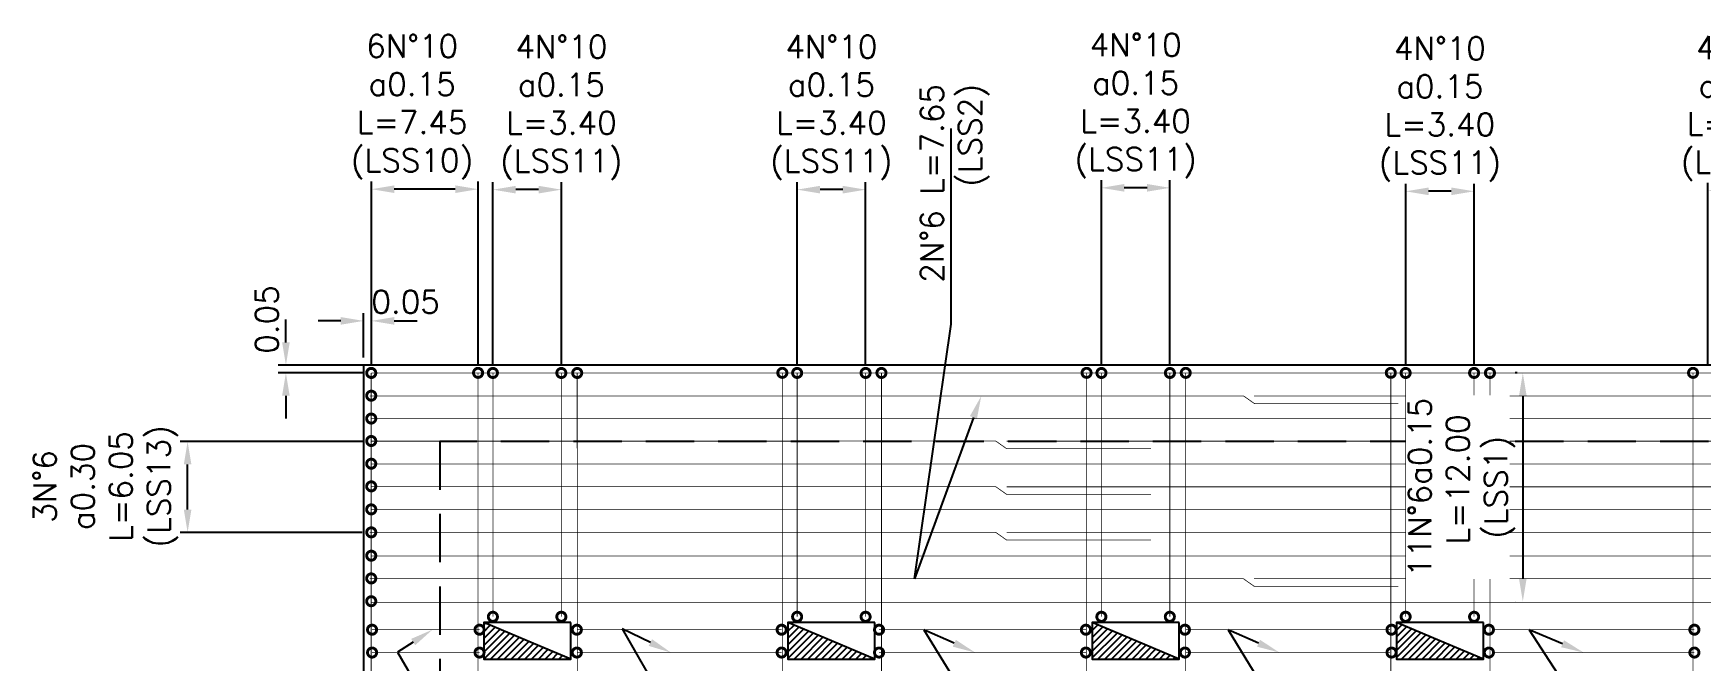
# Model space of a CAD drawing. Header units: metres. Extents: x 1080594 to 1081411, y 976871 to 977162.
# Drawn here: x 1080966.41 to 1080977.37, y 977046.07 to 977050.19 of the extents above; entities that cross this region are included whole.
import ezdxf
from ezdxf import colors
from ezdxf.entities.mleader import LeaderData, LeaderLine
from ezdxf.math import Vec2, Vec3

# ---------------------------------------------------------------- set-up
doc = ezdxf.new("R2010")
doc.units = ezdxf.units.M
doc.header["$LTSCALE"] = 25.4
doc.linetypes.add('HIDDEN', pattern=[0.375, 0.25, -0.125])
for name, color, linetype in [('CONTRAPESO', 3, 'Continuous'), ('DIMCONTRAPESO', 1, 'Continuous'), ('PROY', 9, 'HIDDEN'), ('REF', 6, 'Continuous')]:
    doc.layers.add(name, color=color, linetype=linetype)
doc.layers.add('COTACIM', color=20, linetype='Continuous', lineweight=5)
doc.styles.add('romans', font='romans.shx')
doc.dimstyles.new('Copy 75', dxfattribs={"dimtxt": 0.15, "dimasz": 0.15, "dimexe": 0.05, "dimexo": 0.05, "dimgap": 0.05, "dimtad": 1, "dimzin": 0, "dimdsep": 46, "dimtxsty": 'romans', "dimcen": 0.002, "dimclrd": 1, "dimclre": 1, "dimclrt": 3, "dimadec": 4, "dimazin": 0, "dimtfac": 1, "dimtofl": 0, "dimtmove": 1, "dimatfit": 3, "dimfxl": 1, "dimtolj": 1, "dimtzin": 0, "dimarcsym": 1})

# ---------------------------------------------------------------- blocks, each defined once
blk = doc.blocks.new('*D1550')
at = {"layer": 'Defpoints', "color": 0, "transparency": 16777216}
for p in [(1080968.579, 977048.301), (1080968.63, 977048.301), (1080968.579, 977048.01)]:
    blk.add_point(p, dxfattribs=at)
at = {"layer": 'DIMCONTRAPESO', "color": 1, "lineweight": -2, "transparency": 16777216}
for p, q in [((1080968.429, 977048.301), (1080968.279, 977048.301)), ((1080968.579, 977048.06), (1080968.579, 977048.351)), ((1080968.78, 977048.301), (1080968.93, 977048.301))]:
    blk.add_line(p, q, dxfattribs=at)
at = {"layer": 'DIMCONTRAPESO', "color": 1, "transparency": 16777216}
for points in [[(1080968.429, 977048.326), (1080968.429, 977048.276), (1080968.579, 977048.301)], [(1080968.78, 977048.326), (1080968.78, 977048.276), (1080968.63, 977048.301)]]:
    blk.add_solid(points, dxfattribs=at)
at = {"layer": 'DIMCONTRAPESO', "color": 3, "transparency": 16777216, "insert": (1080968.855, 977048.426), "char_height": 0.15, "attachment_point": 5, "style": 'romans'}
blk.add_mtext('\\A1;0.05', dxfattribs=at)
blk = doc.blocks.new('*D1589')
at = {"layer": 'Defpoints', "color": 0, "transparency": 16777216}
for p in [(1080968.068, 977048.01), (1080968.629, 977048.01), (1080968.629, 977047.959)]:
    blk.add_point(p, dxfattribs=at)
at = {"layer": 'DIMCONTRAPESO', "color": 1, "lineweight": -2, "transparency": 16777216}
for p, q in [((1080968.068, 977048.16), (1080968.068, 977048.31)), ((1080968.579, 977048.01), (1080968.018, 977048.01)), ((1080968.579, 977047.959), (1080968.018, 977047.959)), ((1080968.068, 977047.809), (1080968.068, 977047.659))]:
    blk.add_line(p, q, dxfattribs=at)
at = {"layer": 'DIMCONTRAPESO', "color": 1, "transparency": 16777216}
for points in [[(1080968.043, 977048.16), (1080968.093, 977048.16), (1080968.068, 977048.01)], [(1080968.043, 977047.809), (1080968.093, 977047.809), (1080968.068, 977047.959)]]:
    blk.add_solid(points, dxfattribs=at)
at = {"layer": 'DIMCONTRAPESO', "color": 3, "transparency": 16777216, "insert": (1080967.943, 977048.31), "char_height": 0.15, "attachment_point": 5, "rotation": 90, "style": 'romans'}
blk.add_mtext('\\A1;0.05', dxfattribs=at)
blk = doc.blocks.new('*D1559')
at = {"layer": 'Defpoints', "color": 0, "transparency": 16777216}
for p in [(1080977.415, 977049.157), (1080977.415, 977047.959), (1080977.865, 977047.959)]:
    blk.add_point(p, dxfattribs=at)
at = {"layer": 'DIMCONTRAPESO', "color": 1, "lineweight": -2, "transparency": 16777216}
for p, q in [((1080977.415, 977048.009), (1080977.415, 977049.207)), ((1080977.865, 977048.009), (1080977.865, 977049.207)), ((1080977.715, 977049.157), (1080977.565, 977049.157))]:
    blk.add_line(p, q, dxfattribs=at)
at = {"layer": 'DIMCONTRAPESO', "color": 1, "transparency": 16777216}
for points in [[(1080977.565, 977049.182), (1080977.565, 977049.132), (1080977.415, 977049.157)], [(1080977.715, 977049.182), (1080977.715, 977049.132), (1080977.865, 977049.157)]]:
    blk.add_solid(points, dxfattribs=at)
at = {"layer": 'DIMCONTRAPESO', "color": 3, "transparency": 16777216, "insert": (1080977.64, 977049.696), "char_height": 0.15, "attachment_point": 5, "style": 'romans'}
blk.add_mtext('\\A1;4N°10\\Pa0.15\\PL=3.40\\P(LSS11)', dxfattribs=at)
blk = doc.blocks.new('*D1562')
at = {"layer": 'Defpoints', "color": 0, "transparency": 16777216}
for p in [(1080975.429, 977049.152), (1080975.429, 977047.959), (1080975.879, 977047.959)]:
    blk.add_point(p, dxfattribs=at)
at = {"layer": 'DIMCONTRAPESO', "color": 1, "lineweight": -2, "transparency": 16777216}
for p, q in [((1080975.429, 977048.009), (1080975.429, 977049.202)), ((1080975.879, 977048.009), (1080975.879, 977049.202)), ((1080975.729, 977049.152), (1080975.579, 977049.152))]:
    blk.add_line(p, q, dxfattribs=at)
at = {"layer": 'DIMCONTRAPESO', "color": 1, "transparency": 16777216}
for points in [[(1080975.579, 977049.177), (1080975.579, 977049.127), (1080975.429, 977049.152)], [(1080975.729, 977049.177), (1080975.729, 977049.127), (1080975.879, 977049.152)]]:
    blk.add_solid(points, dxfattribs=at)
at = {"layer": 'DIMCONTRAPESO', "color": 3, "transparency": 16777216, "insert": (1080975.654, 977049.691), "char_height": 0.15, "attachment_point": 5, "style": 'romans'}
blk.add_mtext('\\A1;4N°10\\Pa0.15\\PL=3.40\\P(LSS11)', dxfattribs=at)
blk = doc.blocks.new('*D1565')
at = {"layer": 'Defpoints', "color": 0, "transparency": 16777216}
for p in [(1080973.429, 977049.175), (1080973.429, 977047.959), (1080973.879, 977047.959)]:
    blk.add_point(p, dxfattribs=at)
at = {"layer": 'DIMCONTRAPESO', "color": 1, "lineweight": -2, "transparency": 16777216}
for p, q in [((1080973.429, 977048.009), (1080973.429, 977049.225)), ((1080973.729, 977049.175), (1080973.579, 977049.175)), ((1080973.879, 977048.009), (1080973.879, 977049.225))]:
    blk.add_line(p, q, dxfattribs=at)
at = {"layer": 'DIMCONTRAPESO', "color": 1, "transparency": 16777216}
for points in [[(1080973.579, 977049.2), (1080973.579, 977049.15), (1080973.429, 977049.175)], [(1080973.729, 977049.2), (1080973.729, 977049.15), (1080973.879, 977049.175)]]:
    blk.add_solid(points, dxfattribs=at)
at = {"layer": 'DIMCONTRAPESO', "color": 3, "transparency": 16777216, "insert": (1080973.654, 977049.714), "char_height": 0.15, "attachment_point": 5, "style": 'romans'}
blk.add_mtext('\\A1;4N°10\\Pa0.15\\PL=3.40\\P(LSS11)', dxfattribs=at)
blk = doc.blocks.new('*D1568')
at = {"layer": 'Defpoints', "color": 0, "transparency": 16777216}
for p in [(1080971.429, 977049.163), (1080971.429, 977047.959), (1080971.879, 977047.959)]:
    blk.add_point(p, dxfattribs=at)
at = {"layer": 'DIMCONTRAPESO', "color": 1, "lineweight": -2, "transparency": 16777216}
for p, q in [((1080971.429, 977048.009), (1080971.429, 977049.213)), ((1080971.879, 977048.009), (1080971.879, 977049.213)), ((1080971.729, 977049.163), (1080971.579, 977049.163))]:
    blk.add_line(p, q, dxfattribs=at)
at = {"layer": 'DIMCONTRAPESO', "color": 1, "transparency": 16777216}
for points in [[(1080971.579, 977049.188), (1080971.579, 977049.138), (1080971.429, 977049.163)], [(1080971.729, 977049.188), (1080971.729, 977049.138), (1080971.879, 977049.163)]]:
    blk.add_solid(points, dxfattribs=at)
at = {"layer": 'DIMCONTRAPESO', "color": 3, "transparency": 16777216, "insert": (1080971.654, 977049.702), "char_height": 0.15, "attachment_point": 5, "style": 'romans'}
blk.add_mtext('\\A1;4N°10\\Pa0.15\\PL=3.40\\P(LSS11)', dxfattribs=at)
blk = doc.blocks.new('*D1571')
at = {"layer": 'Defpoints', "color": 0, "transparency": 16777216}
for p in [(1080969.429, 977049.163), (1080969.429, 977047.959), (1080969.879, 977047.959)]:
    blk.add_point(p, dxfattribs=at)
at = {"layer": 'DIMCONTRAPESO', "color": 1, "lineweight": -2, "transparency": 16777216}
for p, q in [((1080969.429, 977048.009), (1080969.429, 977049.213)), ((1080969.879, 977048.009), (1080969.879, 977049.213)), ((1080969.729, 977049.163), (1080969.579, 977049.163))]:
    blk.add_line(p, q, dxfattribs=at)
at = {"layer": 'DIMCONTRAPESO', "color": 1, "transparency": 16777216}
for points in [[(1080969.579, 977049.188), (1080969.579, 977049.138), (1080969.429, 977049.163)], [(1080969.729, 977049.188), (1080969.729, 977049.138), (1080969.879, 977049.163)]]:
    blk.add_solid(points, dxfattribs=at)
at = {"layer": 'DIMCONTRAPESO', "color": 3, "transparency": 16777216, "insert": (1080969.879, 977049.702), "char_height": 0.15, "attachment_point": 5, "style": 'romans'}
blk.add_mtext('\\A1;4N°10\\Pa0.15\\PL=3.40\\P(LSS11)', dxfattribs=at)
blk = doc.blocks.new('*D1574')
at = {"layer": 'Defpoints', "color": 0, "transparency": 16777216}
for p in [(1080976.211, 977047.959), (1080976.199, 977046.458), (1080976.199, 977046.458)]:
    blk.add_point(p, dxfattribs=at)
at = {"layer": 'DIMCONTRAPESO', "color": 1, "lineweight": -2, "transparency": 16777216}
for p, q in [((1080976.161, 977047.959), (1080976.149, 977047.959)), ((1080976.199, 977047.809), (1080976.199, 977046.608)), ((1080976.149, 977046.458), (1080976.149, 977046.458))]:
    blk.add_line(p, q, dxfattribs=at)
at = {"layer": 'DIMCONTRAPESO', "color": 3, "transparency": 16777216, "insert": (1080975.797, 977047.208), "char_height": 0.15, "attachment_point": 5, "rotation": 90, "style": 'romans', "bg_fill": 3, "box_fill_scale": 1.1, "bg_fill_color": 256, "bg_fill_true_color": 13158600, "bg_fill_transparency": 0}
blk.add_mtext('\\A1;11N°6a0.15\\P L=12.00\\P(LSS1)', dxfattribs=at)
at = {"layer": 'DIMCONTRAPESO', "color": 1, "transparency": 16777216}
for points in [[(1080976.174, 977047.809), (1080976.224, 977047.809), (1080976.199, 977047.959)], [(1080976.174, 977046.608), (1080976.224, 977046.608), (1080976.199, 977046.458)]]:
    blk.add_solid(points, dxfattribs=at)
blk = doc.blocks.new('*D1575')
at = {"layer": 'Defpoints', "color": 0, "transparency": 16777216}
for p in [(1080968.63, 977049.166), (1080968.63, 977047.96), (1080969.331, 977047.96)]:
    blk.add_point(p, dxfattribs=at)
at = {"layer": 'DIMCONTRAPESO', "color": 1, "lineweight": -2, "transparency": 16777216}
for p, q in [((1080968.63, 977048.01), (1080968.63, 977049.216)), ((1080969.331, 977048.01), (1080969.331, 977049.216)), ((1080969.181, 977049.166), (1080968.78, 977049.166))]:
    blk.add_line(p, q, dxfattribs=at)
at = {"layer": 'DIMCONTRAPESO', "color": 1, "transparency": 16777216}
for points in [[(1080968.78, 977049.191), (1080968.78, 977049.141), (1080968.63, 977049.166)], [(1080969.181, 977049.191), (1080969.181, 977049.141), (1080969.331, 977049.166)]]:
    blk.add_solid(points, dxfattribs=at)
at = {"layer": 'DIMCONTRAPESO', "color": 3, "transparency": 16777216, "insert": (1080968.898, 977049.706), "char_height": 0.15, "attachment_point": 5, "style": 'romans'}
blk.add_mtext('\\A1;6N°10\\Pa0.15\\PL=7.45\\P(LSS10)', dxfattribs=at)
blk = doc.blocks.new('*D1576')
at = {"layer": 'Defpoints', "color": 0, "transparency": 16777216}
for p in [(1080967.422, 977047.508), (1080968.629, 977047.508), (1080968.619, 977046.912)]:
    blk.add_point(p, dxfattribs=at)
at = {"layer": 'DIMCONTRAPESO', "color": 1, "lineweight": -2, "transparency": 16777216}
for p, q in [((1080968.579, 977047.508), (1080967.372, 977047.508)), ((1080967.422, 977047.062), (1080967.422, 977047.358)), ((1080968.569, 977046.912), (1080967.372, 977046.912))]:
    blk.add_line(p, q, dxfattribs=at)
at = {"layer": 'DIMCONTRAPESO', "color": 1, "transparency": 16777216}
for points in [[(1080967.397, 977047.358), (1080967.447, 977047.358), (1080967.422, 977047.508)], [(1080967.397, 977047.062), (1080967.447, 977047.062), (1080967.422, 977046.912)]]:
    blk.add_solid(points, dxfattribs=at)
at = {"layer": 'DIMCONTRAPESO', "color": 3, "transparency": 16777216, "insert": (1080966.883, 977047.214), "char_height": 0.15, "attachment_point": 5, "rotation": 90, "style": 'romans'}
blk.add_mtext('\\A1;3N°6\\Pa0.30\\PL=6.05\\P(LSS13)', dxfattribs=at)

msp = doc.modelspace()

# ---------------------------------------------------------------- hatches: boundary and pattern name
at = {"layer": 'DIMCONTRAPESO'}
h = msp.add_hatch(dxfattribs=at)
h.set_pattern_fill('ANSI31', color=9, scale=0.01)
h.set_pattern_definition([(45, (323.07908, -14.751402), (-0.0224506403027, 0.0224506403027), [])])
h.paths.add_polyline_path([(1080969.368361, 977046.079619), (1080969.940042, 977046.079619), (1080969.654201, 977046.199619), (1080969.368361, 977046.319619)])
h = msp.add_hatch(dxfattribs=at)
h.set_pattern_fill('ANSI31', color=9, scale=0.01)
h.set_pattern_definition([(45, (321.07908, -14.751402), (-0.0224506403027, 0.0224506403027), [])])
h.paths.add_polyline_path([(1080971.368361, 977046.079619), (1080971.940042, 977046.079619), (1080971.654201, 977046.199619), (1080971.368361, 977046.319619)])
h = msp.add_hatch(dxfattribs=at)
h.set_pattern_fill('ANSI31', color=9, scale=0.01)
h.set_pattern_definition([(45, (319.07908, -14.751402), (-0.0224506403027, 0.0224506403027), [])])
h.paths.add_polyline_path([(1080973.368361, 977046.079619), (1080973.940042, 977046.079619), (1080973.654201, 977046.199619), (1080973.368361, 977046.319619)])
h = msp.add_hatch(dxfattribs=at)
h.set_pattern_fill('ANSI31', color=9, scale=0.01)
h.set_pattern_definition([(45, (317.07908, -14.751402), (-0.0224506403027, 0.0224506403027), [])])
h.paths.add_polyline_path([(1080975.368361, 977046.079619), (1080975.940042, 977046.079619), (1080975.654201, 977046.199619), (1080975.368361, 977046.319619)])

# ---------------------------------------------------------------- linework, layer by layer
at = {"layer": 'CONTRAPESO'}
for points in [[(1080985.581717, 977048.00955), (1080968.578986, 977048.00955), (1080968.578986, 977030.827608), (1080985.581717, 977030.828608)], [(1080969.940042, 977046.319619), (1080969.368361, 977046.319619), (1080969.368361, 977046.079619), (1080969.940042, 977046.079619)], [(1080971.940042, 977046.319619), (1080971.368361, 977046.319619), (1080971.368361, 977046.079619), (1080971.940042, 977046.079619)], [(1080973.940042, 977046.319619), (1080973.368361, 977046.319619), (1080973.368361, 977046.079619), (1080973.940042, 977046.079619)], [(1080975.940042, 977046.319619), (1080975.368361, 977046.319619), (1080975.368361, 977046.079619), (1080975.940042, 977046.079619)]]:
    msp.add_lwpolyline(points, close=True, dxfattribs=at)
at = {"layer": 'DIMCONTRAPESO', "color": 2}
for points in [[(1080969.940042, 977046.079345), (1080969.654201, 977046.199345), (1080969.368361, 977046.319345)], [(1080971.940042, 977046.079345), (1080971.654201, 977046.199345), (1080971.368361, 977046.319345)], [(1080973.940042, 977046.079345), (1080973.654201, 977046.199345), (1080973.368361, 977046.319345)], [(1080975.940042, 977046.079345), (1080975.654201, 977046.199345), (1080975.368361, 977046.319345)]]:
    msp.add_lwpolyline(points, dxfattribs=at)
at = {"layer": 'PROY', "color": 252, "ltscale": 0.05}
msp.add_lwpolyline([(1080969.078986, 977044.829603), (1080969.078986, 977044.829603), (1080985.038986, 977044.829603), (1080985.038986, 977047.509603), (1080969.078986, 977047.509603), (1080969.078986, 977044.829603)], dxfattribs=at)
at = {"layer": 'REF', "ltscale": 0.1, "const_width": 0.06}
for points in [[(1080968.63851, 977047.959497, -1), (1080968.61946, 977047.959497, -1)], [(1080968.63851, 977047.958929, -1), (1080968.61946, 977047.958929, -1)], [(1080968.638511, 977047.959267, -1), (1080968.619461, 977047.959267, -1)], [(1080969.340776, 977047.959747, -1), (1080969.321726, 977047.959747, -1)], [(1080969.438137, 977047.959181, -1), (1080969.419087, 977047.959181, -1)], [(1080969.888137, 977047.958929, -1), (1080969.869087, 977047.958929, -1)], [(1080969.992413, 977047.95894, -1), (1080969.973363, 977047.95894, -1)], [(1080971.340776, 977047.959747, -1), (1080971.321726, 977047.959747, -1)], [(1080971.438137, 977047.959182, -1), (1080971.419087, 977047.959182, -1)], [(1080971.888137, 977047.959182, -1), (1080971.869087, 977047.959182, -1)], [(1080971.992413, 977047.959156, -1), (1080971.973363, 977047.959156, -1)], [(1080973.340776, 977047.959747, -1), (1080973.321726, 977047.959747, -1)], [(1080973.438575, 977047.958929, -1), (1080973.419525, 977047.958929, -1)], [(1080973.888575, 977047.958929, -1), (1080973.869525, 977047.958929, -1)], [(1080973.992413, 977047.95958, -1), (1080973.973363, 977047.95958, -1)], [(1080975.340776, 977047.959747, -1), (1080975.321726, 977047.959747, -1)], [(1080975.438137, 977047.958929, -1), (1080975.419087, 977047.958929, -1)], [(1080975.888137, 977047.959182, -1), (1080975.869087, 977047.959182, -1)], [(1080975.992362, 977047.958929, -1), (1080975.973312, 977047.958929, -1)], [(1080977.327458, 977047.959747, -1), (1080977.308408, 977047.959747, -1)], [(1080968.638478, 977047.80983, -1), (1080968.619428, 977047.80983, -1)], [(1080968.63851, 977047.659497, -1), (1080968.61946, 977047.659497, -1)], [(1080968.63851, 977047.512171, -1), (1080968.61946, 977047.512171, -1)], [(1080968.638478, 977047.362967, -1), (1080968.619428, 977047.362967, -1)], [(1080968.638478, 977047.214137, -1), (1080968.619428, 977047.214137, -1)], [(1080968.638446, 977047.062967, -1), (1080968.619396, 977047.062967, -1)], [(1080968.63851, 977046.912171, -1), (1080968.61946, 977046.912171, -1)], [(1080968.63851, 977046.758929, -1), (1080968.61946, 977046.758929, -1)], [(1080968.638494, 977046.609655, -1), (1080968.619444, 977046.609655, -1)], [(1080968.638478, 977046.45983, -1), (1080968.619428, 977046.45983, -1)], [(1080969.438137, 977046.35781, -1), (1080969.419087, 977046.35781, -1)], [(1080969.888137, 977046.35781, -1), (1080969.869087, 977046.35781, -1)], [(1080971.438137, 977046.35781, -1), (1080971.419087, 977046.35781, -1)], [(1080971.888137, 977046.35781, -1), (1080971.869087, 977046.35781, -1)], [(1080973.438137, 977046.35781, -1), (1080973.419087, 977046.35781, -1)], [(1080973.888137, 977046.35781, -1), (1080973.869087, 977046.35781, -1)], [(1080975.438137, 977046.35781, -1), (1080975.419087, 977046.35781, -1)], [(1080975.888137, 977046.35781, -1), (1080975.869087, 977046.35781, -1)], [(1080968.644039, 977046.27273, -1), (1080968.624989, 977046.27273, -1)], [(1080969.350234, 977046.272731, -1), (1080969.331184, 977046.272731, -1)], [(1080969.990124, 977046.272731, -1), (1080969.971074, 977046.272731, -1)], [(1080971.336235, 977046.272731, -1), (1080971.317185, 977046.272731, -1)], [(1080971.976749, 977046.272731, -1), (1080971.957699, 977046.272731, -1)], [(1080973.336235, 977046.272731, -1), (1080973.317185, 977046.272731, -1)], [(1080973.987299, 977046.272731, -1), (1080973.968249, 977046.272731, -1)], [(1080975.345372, 977046.272732, -1), (1080975.326322, 977046.272732, -1)], [(1080975.985583, 977046.272732, -1), (1080975.966533, 977046.272732, -1)], [(1080977.336269, 977046.272732, -1), (1080977.317219, 977046.272732, -1)], [(1080968.644051, 977046.12273, -1), (1080968.625001, 977046.12273, -1)], [(1080969.350245, 977046.122731, -1), (1080969.331195, 977046.122731, -1)], [(1080969.990135, 977046.122731, -1), (1080969.971085, 977046.122731, -1)], [(1080971.336247, 977046.122731, -1), (1080971.317197, 977046.122731, -1)], [(1080971.97676, 977046.122731, -1), (1080971.95771, 977046.122731, -1)], [(1080973.336247, 977046.122731, -1), (1080973.317197, 977046.122731, -1)], [(1080973.98731, 977046.122731, -1), (1080973.96826, 977046.122731, -1)], [(1080975.345383, 977046.122732, -1), (1080975.326333, 977046.122732, -1)], [(1080975.985594, 977046.122732, -1), (1080975.966544, 977046.122732, -1)], [(1080977.336281, 977046.122732, -1), (1080977.317231, 977046.122732, -1)]]:
    msp.add_lwpolyline(points, format="xyb", close=True, dxfattribs=at)
at = {"layer": 'REF', "ltscale": 0.1, "const_width": 0.005}
for points in [[(1080968.678893, 977041.409333), (1080968.678893, 977043.41033), (1080968.628986, 977043.460225), (1080968.628453, 977047.959494)], [(1080979.728986, 977047.958931), (1080968.628985, 977047.958929)], [(1080968.67908, 977041.409671), (1080968.67908, 977043.410668), (1080968.628986, 977043.460564), (1080968.62952, 977047.959833)], [(1080969.331873, 977041.409338), (1080969.331873, 977043.410335), (1080969.331784, 977043.460226), (1080969.33125, 977047.959494)], [(1080969.428612, 977046.35781), (1080969.428612, 977047.958929)], [(1080969.878612, 977046.35781), (1080969.878612, 977047.958929)], [(1080969.98351, 977041.409172), (1080969.98351, 977043.410169), (1080969.983421, 977043.460059), (1080969.982888, 977047.959328)], [(1080971.331873, 977041.409338), (1080971.331873, 977043.410335), (1080971.331784, 977043.460226), (1080971.33125, 977047.959494)], [(1080971.428612, 977046.35781), (1080971.428612, 977047.958929)], [(1080971.878612, 977046.35781), (1080971.878612, 977047.958929)], [(1080971.98351, 977041.409172), (1080971.98351, 977043.410169), (1080971.983421, 977043.460059), (1080971.982888, 977047.959328)], [(1080973.331873, 977041.409338), (1080973.331873, 977043.410335), (1080973.331784, 977043.460226), (1080973.33125, 977047.959494)], [(1080973.428612, 977046.35781), (1080973.428612, 977047.958929)], [(1080973.878612, 977046.35781), (1080973.878612, 977047.958929)], [(1080973.98351, 977041.409172), (1080973.98351, 977043.410169), (1080973.983421, 977043.460059), (1080973.982888, 977047.959328)], [(1080975.331873, 977041.409338), (1080975.331873, 977043.410335), (1080975.331784, 977043.460226), (1080975.33125, 977047.959494)], [(1080975.428612, 977046.35781), (1080975.428612, 977047.958929)], [(1080975.878612, 977046.35781), (1080975.878612, 977047.958929)], [(1080975.983313, 977041.409172), (1080975.983313, 977043.410169), (1080975.983224, 977043.460059), (1080975.982691, 977047.959328)], [(1080977.318556, 977041.409338), (1080977.318556, 977043.410335), (1080977.318467, 977043.460226), (1080977.317933, 977047.959494)], [(1080975.381717, 977047.757508), (1080974.434989, 977047.757753), (1080974.364096, 977047.807659), (1080968.618533, 977047.808226)], [(1080974.431717, 977047.807662), (1080985.5312, 977047.807665)], [(1080979.728986, 977047.658931), (1080968.628985, 977047.658929)], [(1080973.754965, 977047.461471), (1080972.805811, 977047.461621), (1080972.734918, 977047.511528), (1080968.628506, 977047.511041)], [(1080972.805201, 977047.510875), (1080983.905201, 977047.510877)], [(1080979.728986, 977047.361241), (1080968.628985, 977047.361239)], [(1080973.754965, 977047.161471), (1080972.805811, 977047.161621), (1080972.734918, 977047.211528), (1080968.628542, 977047.2121)], [(1080972.805201, 977047.210875), (1080983.905201, 977047.210877)], [(1080979.728986, 977047.061241), (1080968.628985, 977047.061239)], [(1080973.754965, 977046.861471), (1080972.805811, 977046.861621), (1080972.734918, 977046.911528), (1080968.619462, 977046.911992)], [(1080972.805201, 977046.910875), (1080983.905201, 977046.910877)], [(1080979.728986, 977046.757298), (1080968.628985, 977046.757296)], [(1080975.381717, 977046.557557), (1080974.433386, 977046.557557), (1080974.362493, 977046.607463), (1080968.618533, 977046.608031)], [(1080974.431717, 977046.607466), (1080985.521264, 977046.607468)], [(1080979.728986, 977046.45316), (1080968.628985, 977046.453158)], [(1080969.340713, 977046.272731), (1080968.634514, 977046.27273)], [(1080971.326715, 977046.272731), (1080969.980603, 977046.272731)], [(1080973.326715, 977046.272731), (1080971.967228, 977046.272731)], [(1080975.326715, 977046.272732), (1080973.983088, 977046.272572)], [(1080977.326749, 977046.272732), (1080975.998626, 977046.272732)], [(1080969.340724, 977046.122731), (1080968.634526, 977046.12273)], [(1080971.326726, 977046.122731), (1080969.980614, 977046.122731)], [(1080973.326726, 977046.122731), (1080971.967239, 977046.122731)], [(1080975.326726, 977046.122732), (1080973.983105, 977046.122572)], [(1080977.32676, 977046.122732), (1080975.998637, 977046.122732)]]:
    msp.add_lwpolyline(points, dxfattribs=at)

# ---------------------------------------------------------------- dimensions: what is measured, and where the dimension line sits
at = {"layer": 'DIMCONTRAPESO', "color": 2}
for base, p1, p2, angle, text, picture, middle in [((1080968.629906, 977049.166419), (1080969.33125, 977047.959747), (1080968.629906, 977047.959521), 180, '6N°10\\Pa0.15\\PL=7.45\\P(LSS10)', '*D1575', (1080968.897885, 977049.166419)), ((1080969.428612, 977049.163201), (1080969.878612, 977047.95893), (1080969.428612, 977047.959182), 180, '4N°10\\Pa0.15\\PL=3.40\\P(LSS11)', '*D1571', (1080969.878612, 977049.163201)), ((1080971.428612, 977049.163201), (1080971.878612, 977047.95893), (1080971.428612, 977047.959182), 180, '4N°10\\Pa0.15\\PL=3.40\\P(LSS11)', '*D1568', (1080971.653612, 977049.163201)), ((1080973.428612, 977049.174735), (1080973.878612, 977047.95893), (1080973.428612, 977047.959182), 180, '4N°10\\Pa0.15\\PL=3.40\\P(LSS11)', '*D1565', (1080973.653612, 977049.174735)), ((1080975.428612, 977049.151811), (1080975.878612, 977047.95893), (1080975.428612, 977047.959182), 180, '4N°10\\Pa0.15\\PL=3.40\\P(LSS11)', '*D1562', (1080975.653612, 977049.151811)), ((1080977.415295, 977049.156804), (1080977.865295, 977047.958931), (1080977.415295, 977047.959183), 180, '4N°10\\Pa0.15\\PL=3.40\\P(LSS11)', '*D1559', (1080977.640295, 977049.156804)), ((1080967.422467, 977047.508085), (1080968.619462, 977046.911992), (1080968.628988, 977047.508085), 270, '3N°6\\Pa0.30\\PL=6.05\\P(LSS13)', '*D1576', (1080967.422467, 977047.214223))]:
    dim = msp.add_linear_dim(base=base, p1=p1, p2=p2, angle=angle, text=text, dimstyle='Copy 75', dxfattribs=at)
    dim.commit()
    dim.dimension.update_dxf_attribs({"geometry": picture, "text_midpoint": middle, "dimtype": 160})
for base, p1, p2, angle, picture, middle in [((1080968.067711, 977048.00955), (1080968.628986, 977047.959267), (1080968.628986, 977048.00955), 90, '*D1589', (1080968.067711, 977048.30955)), ((1080968.578986, 977048.300714), (1080968.629906, 977048.300714), (1080968.578986, 977048.00955), 180, '*D1550', (1080968.854906, 977048.300714))]:
    dim = msp.add_linear_dim(base=base, p1=p1, p2=p2, angle=angle, dimstyle='Copy 75', dxfattribs=at)
    dim.commit()
    dim.dimension.update_dxf_attribs({"geometry": picture, "text_midpoint": middle, "dimtype": 160})

# ---------------------------------------------------------------- leaders
at = {"layer": 'COTACIM'}
ml = msp.add_multileader_mtext('Standard', dxfattribs=at)
ml.set_content('2N°6 L=7.65\\P(LSS2)', color=3, style='romans')
ml.set_leader_properties(color=256)
ml.build(insert=Vec2(0, 0))
ml.multileader.update_dxf_attribs({"text_left_attachment_type": 6, "text_right_attachment_type": 6, "dogleg_length": 0.15602, "arrow_head_size": 0.15})
ctx = ml.context
ctx.base_point, ctx.char_height, ctx.arrow_head_size, ctx.landing_gap_size, ctx.plane_origin, ctx.plane_x_axis, ctx.plane_y_axis = Vec3(1080972.440138, 977048.435044), 0.15, 0.15, 0, Vec3(1080971.409198, 977050.48648), Vec3(0, 1), Vec3(-1, 0)
ctx.left_attachment, ctx.right_attachment, ctx.text_align_type = 6, 6, 2
notes = []
notes.append((ctx, [(1, (1, 1, 0), (1080972.440138, 977048.279025), (0, 1), 0.15602, [(1, [(1080972.639113, 977047.807829), (1080972.199134, 977046.607677)], 0, [])])]))
ctx.mtext.insert, ctx.mtext.text_direction, ctx.mtext.rotation, ctx.mtext.width, ctx.mtext.alignment, ctx.mtext.flow_direction = Vec3(1080972.240138, 977049.856473), Vec3(0, 1), 1.570796327, 4.21276413, 3, 5
ml = msp.add_multileader_mtext('Standard', dxfattribs=at)
ml.set_content('2N°6 L=2.70\\P(LSS6)', color=3, style='romans')
ml.set_leader_properties(color=256)
ml.build(insert=Vec2(0, 0))
ml.multileader.update_dxf_attribs({"text_left_attachment_type": 6, "text_right_attachment_type": 6, "dogleg_length": 0.15602, "arrow_head_size": 0.15})
ctx = ml.context
ctx.base_point, ctx.char_height, ctx.arrow_head_size, ctx.landing_gap_size, ctx.plane_origin, ctx.plane_x_axis, ctx.plane_y_axis = Vec3(1080969.031019, 977044.15211), 0.15, 0.15, 0, Vec3(1080967.898479, 977045.661749), Vec3(0, 1), Vec3(-1, 0)
ctx.left_attachment, ctx.right_attachment, ctx.text_align_type = 6, 6, 2
notes.append((ctx, [(0, (1, 1, 0), (1080969.031019, 977045.729559), (0, -1), 0.15602, [(1, [(1080969.031018, 977046.27273), (1080968.801987, 977046.126253)], 0, [])])]))
ctx.mtext.insert, ctx.mtext.text_direction, ctx.mtext.rotation, ctx.mtext.alignment, ctx.mtext.flow_direction = Vec3(1080968.831019, 977045.573539), Vec3(0, 1), 1.570796327, 3, 5
ml = msp.add_multileader_mtext('Standard', dxfattribs=at)
ml.set_content('2N°6 L=3.55\\P(LSS5)', color=3, style='romans')
ml.set_leader_properties(color=256)
ml.build(insert=Vec2(0, 0))
ml.multileader.update_dxf_attribs({"text_left_attachment_type": 6, "text_right_attachment_type": 6, "dogleg_length": 0.15602, "arrow_head_size": 0.15})
ctx = ml.context
ctx.base_point, ctx.char_height, ctx.arrow_head_size, ctx.landing_gap_size, ctx.plane_origin, ctx.plane_x_axis, ctx.plane_y_axis = Vec3(1080970.598852, 977044.144941), 0.15, 0.15, 0, Vec3(1080969.466313, 977045.661749), Vec3(0, 1), Vec3(-1, 0)
ctx.left_attachment, ctx.right_attachment, ctx.text_align_type = 6, 6, 2
notes.append((ctx, [(0, (1, 1, 0), (1080970.598852, 977045.72239), (0, -1), 0.15602, [(1, [(1080970.598852, 977046.122719), (1080970.277449, 977046.279076)], 0, [])])]))
ctx.mtext.insert, ctx.mtext.text_direction, ctx.mtext.rotation, ctx.mtext.alignment, ctx.mtext.flow_direction = Vec3(1080970.398852, 977045.56637), Vec3(0, 1), 1.570796327, 3, 5
ml = msp.add_multileader_mtext('Standard', dxfattribs=at)
ml.set_content('2N°6 L=3.55\\P(LSS5)', color=3, style='romans')
ml.set_leader_properties(color=256)
ml.build(insert=Vec2(0, 0))
ml.multileader.update_dxf_attribs({"text_left_attachment_type": 6, "text_right_attachment_type": 6, "dogleg_length": 0.15602, "arrow_head_size": 0.15})
ctx = ml.context
ctx.base_point, ctx.char_height, ctx.arrow_head_size, ctx.landing_gap_size, ctx.plane_origin, ctx.plane_x_axis, ctx.plane_y_axis = Vec3(1080972.598853, 977044.144941), 0.15, 0.15, 0, Vec3(1080971.466314, 977045.661749), Vec3(0, 1), Vec3(-1, 0)
ctx.left_attachment, ctx.right_attachment, ctx.text_align_type = 6, 6, 2
notes.append((ctx, [(0, (1, 1, 0), (1080972.598853, 977045.72239), (0, -1), 0.15602, [(1, [(1080972.598853, 977046.122731), (1080972.262352, 977046.272731)], 0, [])])]))
ctx.mtext.insert, ctx.mtext.text_direction, ctx.mtext.rotation, ctx.mtext.alignment, ctx.mtext.flow_direction = Vec3(1080972.398853, 977045.56637), Vec3(0, 1), 1.570796327, 3, 5
ml = msp.add_multileader_mtext('Standard', dxfattribs=at)
ml.set_content('2N°6 L=3.55\\P(LSS5)', color=3, style='romans')
ml.set_leader_properties(color=256)
ml.build(insert=Vec2(0, 0))
ml.multileader.update_dxf_attribs({"text_left_attachment_type": 6, "text_right_attachment_type": 6, "dogleg_length": 0.15602, "arrow_head_size": 0.15})
ctx = ml.context
ctx.base_point, ctx.char_height, ctx.arrow_head_size, ctx.landing_gap_size, ctx.plane_origin, ctx.plane_x_axis, ctx.plane_y_axis = Vec3(1080974.598853, 977044.144941), 0.15, 0.15, 0, Vec3(1080973.466314, 977045.661749), Vec3(0, 1), Vec3(-1, 0)
ctx.left_attachment, ctx.right_attachment, ctx.text_align_type = 6, 6, 2
notes.append((ctx, [(0, (1, 1, 0), (1080974.598853, 977045.72239), (0, -1), 0.15602, [(1, [(1080974.598853, 977046.122731), (1080974.262352, 977046.272731)], 0, [])])]))
ctx.mtext.insert, ctx.mtext.text_direction, ctx.mtext.rotation, ctx.mtext.alignment, ctx.mtext.flow_direction = Vec3(1080974.398853, 977045.56637), Vec3(0, 1), 1.570796327, 3, 5
ml = msp.add_multileader_mtext('Standard', dxfattribs=at)
ml.set_content('2N°6 L=3.55\\P(LSS5)', color=3, style='romans')
ml.set_leader_properties(color=256)
ml.build(insert=Vec2(0, 0))
ml.multileader.update_dxf_attribs({"text_left_attachment_type": 6, "text_right_attachment_type": 6, "dogleg_length": 0.15602, "arrow_head_size": 0.15})
ctx = ml.context
ctx.base_point, ctx.char_height, ctx.arrow_head_size, ctx.landing_gap_size, ctx.plane_origin, ctx.plane_x_axis, ctx.plane_y_axis = Vec3(1080976.598756, 977044.144941), 0.15, 0.15, 0, Vec3(1080975.466216, 977045.661749), Vec3(0, 1), Vec3(-1, 0)
ctx.left_attachment, ctx.right_attachment, ctx.text_align_type = 6, 6, 2
notes.append((ctx, [(0, (1, 1, 0), (1080976.598756, 977045.72239), (0, -1), 0.15602, [(1, [(1080976.598755, 977046.122723), (1080976.239862, 977046.272732)], 0, [])])]))
ctx.mtext.insert, ctx.mtext.text_direction, ctx.mtext.rotation, ctx.mtext.alignment, ctx.mtext.flow_direction = Vec3(1080976.398756, 977045.56637), Vec3(0, 1), 1.570796327, 3, 5
for ctx, leaders in notes:
    for number, flags, end, landing, length, lines in leaders:
        leader = LeaderData()
        leader.index, (leader.has_last_leader_line, leader.has_dogleg_vector, leader.attachment_direction) = number, flags
        leader.last_leader_point, leader.dogleg_vector, leader.dogleg_length = Vec3(end), Vec3(landing), length
        for number, points, colour, breaks in lines:
            line = LeaderLine()
            line.index, line.vertices, line.color, line.breaks = number, Vec3.list(points), colors.encode_raw_color(colour), breaks
            leader.lines.append(line)
        ctx.leaders.append(leader)

# ---------------------------------------------------------------- next in the draw order: dimensions: what is measured, and where the dimension line sits
at = {"layer": 'DIMCONTRAPESO', "color": 2}
dim = msp.add_linear_dim(base=(1080976.198675, 977046.457662), p1=(1080976.210907, 977047.95893), p2=(1080976.198675, 977046.457662), angle=270, text='11N°6a0.15\\P L=12.00\\P(LSS1)', dimstyle='Copy 75', override={"dimtfill": 1}, dxfattribs=at)
dim.commit()
dim.dimension.update_dxf_attribs({"geometry": '*D1574', "text_midpoint": (1080976.210907, 977047.208296), "dimtype": 160})

doc.saveas('drawing.dxf')
